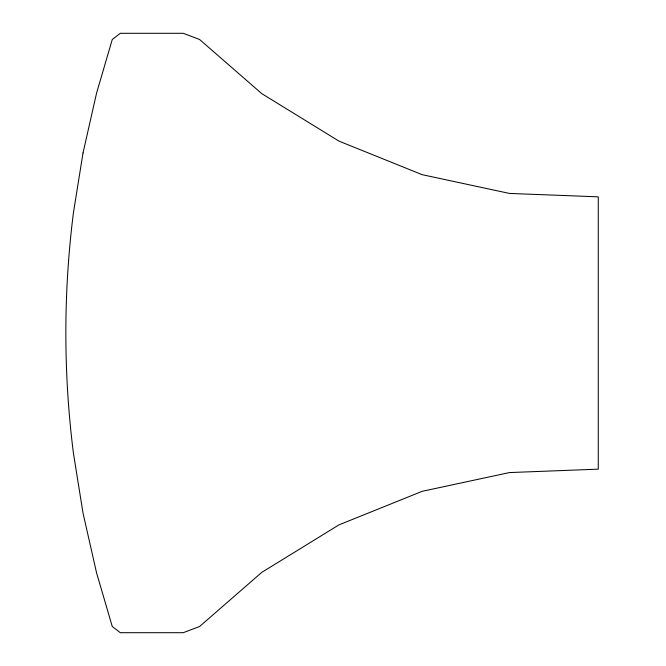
<?xml version="1.0" encoding="UTF-8"?>
<svg xmlns="http://www.w3.org/2000/svg" width="666" height="666" viewBox="0 0 666 666"><rect width="100%" height="100%" fill="white"/><g stroke="black" fill="none" stroke-linecap="round" stroke-linejoin="round"><path stroke-width="1" d="M83.017 152.964L73.402 212.937A958.607 958.607 0 0 0 73.402 453.063L83.017 513.036L96.578 572.918L112.279 626.531L120.305 632.7L183.233 632.7L199.567 626.531L261.721 572.41L338.977 524.866L422.261 491.3L509.44 472.569L598.268 469.164L598.268 196.836L509.44 193.431L422.261 174.7L338.977 141.134L261.721 93.59L199.567 39.469L183.233 33.3L120.305 33.3L112.279 39.469L96.578 93.082L83.017 152.964"/></g></svg>
